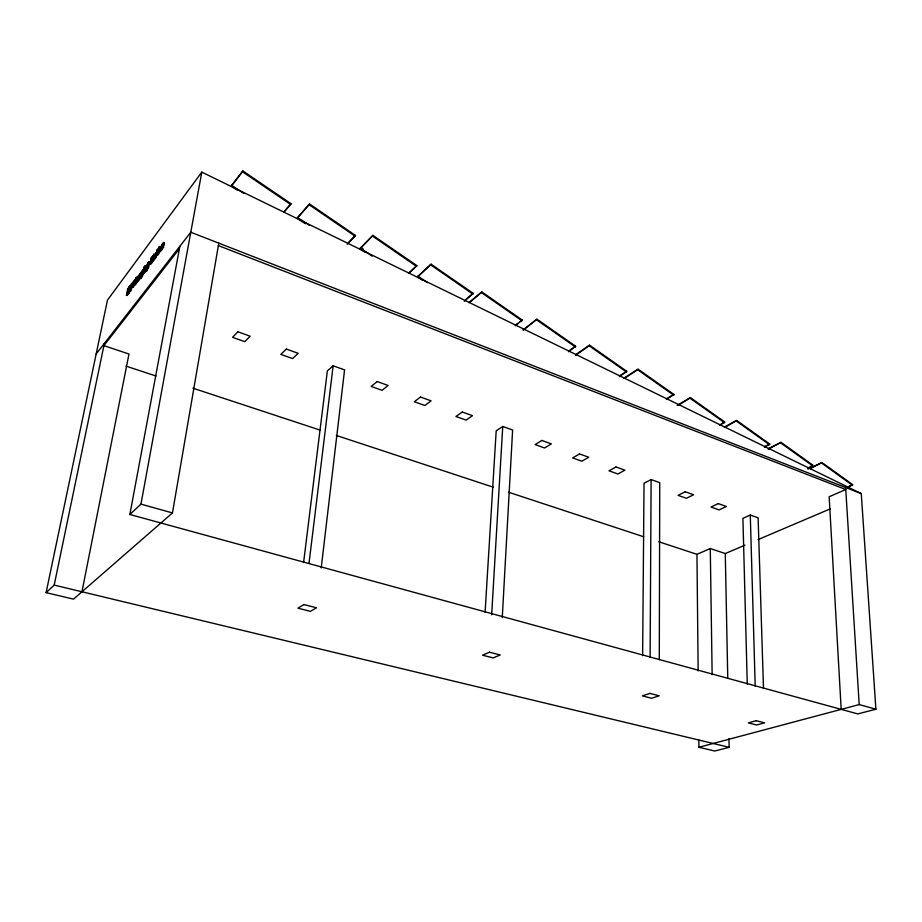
<?xml version="1.0" encoding="UTF-8"?>
<svg xmlns="http://www.w3.org/2000/svg" width="922" height="922" viewBox="0 0 922 922"><rect width="100%" height="100%" fill="white"/><g stroke="black" fill="none" stroke-linecap="round" stroke-linejoin="round"><path stroke-width="1.38" d="M659.288 659.783L659.749 482.644L651.116 479.567L644.029 483.255L642.634 655.657M650.114 657.524L651.116 479.567M502.26 617.705L512.62 430.009L502.744 426.471L496.197 430.793L485.099 612.3M491.657 614.813L502.744 426.471M133.241 285.14L133.033 286.846A3.25 0.668 -71.2 0 0 133.356 287.261L135.119 283.573C129.725 288.494 135.096 279.7 135.937 279.516C131.235 279.769 133.125 289.796 129.933 291.848L129.161 291.571L129.576 286.362L131.005 285.762L130.694 289.335L132.111 284.287L131.339 284.011L129.921 289.059L130.233 285.486M154.642 257.906L154.746 257.388C153.628 259.543 154.977 259.981 155.541 257.676C154.481 256.823 153.133 260.984 153.732 257.687C155.138 253.654 157.132 249.378 155.288 257.054L154.642 257.906L155.438 258.206L156.083 257.353L155.288 257.054M161.189 246.577C158.227 258.886 157.431 245.701 161.846 246.232M152.983 260.592L153.052 261.26L154.239 258.944L152.902 259.336L153.501 256.143C149.122 256.812 151.634 261.249 150.401 262.666A4.437 0.945 -70.9 0 1 149.86 262.782L149.491 264.418C152.142 264.902 152.545 260.477 153.444 258.644M321.225 567.906L344.563 369.883L333.153 365.792L327.368 370.886L303.603 562.432M309.043 563.1L333.153 365.792M139.141 277.073C137.078 276.473 136.571 281.659 136.306 283.434L135.522 283.158L136.122 279.689L134.312 284.771L136.26 277.268L137.032 277.545L135.695 284.241L134.047 284.794L132.584 286.973A3.25 0.668 -71.2 0 1 132.261 286.569L132.826 283.377L131.339 284.011M148.2 265.133C148.799 261.226 145.595 268.901 146.414 270.111L144.984 270.653L145.572 267.15L144.028 273.246L142.622 273.788L143.59 268.901L144.996 268.36M151.842 259.555L152.683 257.826M847.468 487.669L852.758 484.707L821.998 462.544L807.926 469.091M156.74 253.976L156.486 253.112M161.949 247.327L160.739 251.187L159.518 252.121M179.871 246.289L129.864 514.499L857.806 713.916L875.9 709.225L861.263 493.593L201.803 172.126L107.459 300.157L46.1 592.639L73.518 599.139L172.46 512.932L218.791 243.154M137.505 280.83L137.585 281.763L138.565 280.081L137.781 279.792L136.733 281.475L136.894 280.461M143.89 269.823L143.106 269.535C139.395 272.831 139.856 284.172 142.414 272.785M810.357 468.595L821.998 462.544M163.54 245.667L163.678 244.607L163.079 245.494L162.272 245.183L162.837 244.272L162.26 247.845L163.067 248.145L164.404 242.751L163.667 243.662M807.614 468.249L812.858 465.161L781.003 442.33L768.383 448.599M136.779 279.182L136.767 277.948L135.776 279.654L136.56 279.942L137.539 278.237L137.551 279.47M140.593 276.162L141.469 274.733M129.864 514.499L140.962 504.138L201.803 172.126M160.924 249.608L161.892 244.618L163.597 242.451L161.73 249.908L160.924 249.608L162.272 245.183M161.73 249.908L162.687 244.918L161.892 244.618M155.092 255.578L154.274 257.595L155.253 254.864L154.458 254.564M157.109 253.112L156.314 252.812L157.051 249.989L159.794 248.767C161.546 244.238 158.78 254.587 159.713 248.79L158.33 249.332L157.362 254.299L158.826 253.734L157.362 254.299M155.691 256.915L155.887 255.878L155.08 257.895L155.691 256.915L154.896 256.616M157.362 252.778L156.567 252.478C155.15 260.35 156.775 252.605 158.123 253.827L156.809 255.797M157.858 250.772L158.653 251.072L158.861 250L158.065 249.689L156.798 254.253L157.259 253.596M157.708 249.113L157.431 250.53L158.065 249.689M158.446 248.652L159.379 246.531L160.174 246.831L159.944 248.041L159.252 248.963L158.446 248.652L159.379 246.531M158.019 253.435L158.987 248.467M158.169 254.61L159.126 249.643M148.915 261.836L147.566 268.014L145.837 270.757L146.621 271.045L148.707 267.138L149.698 262.136L148.915 261.836C147.209 263.496 144.143 270.78 148.212 267.311L146.621 271.045M148.188 267.403L147.578 268.521M152.706 255.855L152.188 260.926L152.683 260.557M154.631 254.553L153.847 254.253L153.571 255.659L154.988 255.129L154.781 256.201L153.352 256.731L154.147 257.031L153.732 259.67L154.239 258.944M153.259 258.218L153.467 257.146L152.188 257.664M153.974 255.913L154.193 254.829M768.245 449.302L781.003 442.33M140.156 278.363L138.749 278.893L139.372 278.075L140.847 278.651L142.126 276.058M141.458 273.039C140.812 277.534 143.106 268.371 141.331 273.385M143.106 269.535L142.103 274.514M145.157 267.645L143.705 268.233L144.604 266.17L145.388 266.458L144.731 267.334M144.212 268.072L142.726 275.401L140.847 278.651M143.705 268.233L144.604 266.17M143.728 272.324L144.696 267.438L146.31 265.386L145.146 271.783L143.728 272.324L145.146 271.783M145.33 266.596L146.114 266.884M144.512 272.612L145.238 268.947M81.966 591.774L128.976 354.036L103.898 345.635L179.421 248.721M145.837 270.757L147.416 267.023M147.059 266.907L148.05 263.819M135.085 285.048L135.626 282.374M138.104 278.432L137.332 278.144C141.008 269.04 136.767 284.091 138.715 279.32L137.931 279.043L138.139 278.029L138.922 278.317M136.306 283.434L137.343 280.519M141.838 272.555C139.81 272.601 139.856 278.144 139.072 279.781L138.461 280.588L137.781 279.792M138.749 278.893L139.718 274.03L141.124 273.5M140.985 274.191L140.34 273.212M130.198 286.823L129.437 286.546L127.72 288.817L126.441 295.167L127.201 295.432L128.919 293.184L129.161 291.963L127.639 291.513L127.317 293.115L128.077 293.392L129.161 291.963M127.317 293.115L129.403 290.476L129.645 289.266L128.873 288.989L127.881 290.303L129.437 286.546M134.047 284.794L134.347 283.296M134.854 280.749L135.165 279.228M135.776 279.654L136.26 277.268M764.545 447.274L769.732 444.047L736.678 420.467L724.266 427.093M127.201 295.432L127.72 292.896M128.077 293.392L128.389 291.686M127.639 291.513L128.873 288.989M46.1 592.639L54.191 585.101L104.359 343.422M725.349 427.151L736.678 420.467M719.667 425.422L724.796 422.034L690.463 397.682L677.071 405.392M678.108 405.403L690.463 397.682M666.433 399.445L673.89 394.455L638.116 369.203L623.871 378.17M159.794 250.173L159.944 249.585M133.413 284.391L134.07 282.259M148.845 263.243L149.698 262.136M624.851 378.147L638.116 369.203M619.446 376.556L626.764 371.324L589.607 345.22L575.708 354.705M129.161 291.571L131.996 283.146M161.004 249.574L160.255 251.003L160.877 248.087M575.478 355.431L589.607 345.22M568.505 351.743L575.651 346.234L536.961 319.196L523.223 329.972L536.961 319.196M515.237 325.8L522.198 319.992L481.86 291.963L468.849 302.623M151.369 259.555L151.738 258.575M469.644 302.474L481.86 291.963M464.227 301.287L473.217 293.357L431.093 264.199L418.15 276.277L431.093 264.199M137.678 280.311L138.646 278.709M142.08 272.612L142.437 271.783M135.119 283.573L134.186 285.44M140.202 273.915L140.985 272.336M409.23 273.05L416.859 265.628L372.937 235.387L360.525 248.156L372.937 235.387M137.931 279.043L137.355 279.965L138.139 278.029M347.191 244.295L355.5 235.444L309.55 203.981L297.76 217.534L309.55 203.981M142.414 274.399L141.827 273.707M141.32 275.355C142.818 273.73 139.268 277.822 141.089 277.43M284.08 212.025L291.029 203.716L242.912 170.973L231.272 186.06L237.219 190.059M155.046 256.604L155.518 255.774M155.426 255.325L154.216 255.751M231.825 185.357L242.912 170.973M146.218 267.587L145.042 268.025M148.027 267.034L148.407 266.331L147.612 266.043M135.038 281.198L133.771 285.44M155.588 254.288L156.291 253.32M153.847 254.253L152.672 256.846M136.421 278.352L137.032 277.545M159.483 247.753L160.174 246.831M131.005 285.762L129.576 286.362M149.491 264.418C153.79 261.352 149.837 258.978 152.418 257.342M137.332 278.144L138.323 276.692M126.441 295.167L128.146 292.908L128.919 293.184M135.522 283.158L136.917 282.628M142.622 273.788L144.028 273.246M144.984 270.653L146.414 270.111M150.586 263.162L150.655 263.081A4.437 0.945 -70.9 0 0 151.196 262.966L152.038 261.087L151.047 261.433M162.26 247.845L162.929 246.958L163.736 247.257M158.123 253.827L157.604 254.553L158.019 251.913L157.224 251.614M96.176 353.944L190.785 232.24L861.263 493.593M284.472 211.265L291.029 203.716M348.539 242.521L355.5 235.444M408.504 273.246L416.859 265.628M465.598 299.638L473.217 293.357M515.502 325.051L517.738 323.368M519.962 321.674L522.198 319.992M569.888 350.21L575.651 346.234M619.653 375.83L626.764 371.324M666.618 398.73L673.89 394.455M721.073 424.028L723.551 422.702M153.501 256.143L152.902 256.639L153.709 256.823M764.695 446.559L769.732 444.047M763.497 688.434L758.115 517.841L750.278 515.041L742.913 518.348L747.269 684.262M847.583 486.966L851.467 485.272M658.711 541.721L696.951 554.329L710.274 548.532L725.28 553.546L744.964 545.167M758.103 539.577L830.296 508.84M698.853 740.066L698.922 747.269L859.2 704.569L875.9 709.225M728.968 738.706L729.141 747.316L714.815 751.027L698.922 747.269M54.191 585.101L729.141 747.316M140.962 504.138L172.46 512.932M125.968 366.103L156.025 376.015M192.905 388.174L319.946 430.055M336.334 435.449L493.42 487.242M508.448 492.187L643.683 536.765M127.72 288.817L128.492 289.093M128.112 289.185L128.873 289.462M128.631 290.2L129.403 290.476M129.829 290.684L130.601 290.96M134.912 283.964L135.695 284.241M135.603 280.53L136.929 279.988M134.289 283.365L135.061 283.653M138.3 279.493L139.072 279.781M140.766 273.696L141.55 273.984L140.801 275.102L140.017 274.814M139.718 274.03L140.501 274.318M146.079 269.524L146.863 269.812M143.59 268.901L144.374 269.189M142.507 270.342L143.29 270.63M144.374 267.357L145.48 267.726M149.802 262.862L150.655 263.081M148.292 262.655L149.087 262.954M148.235 262.908L149.018 263.196M152.361 257.422L153.04 257.653M153.236 259.739L154.032 260.027M157.109 254.61L157.904 254.921M157.051 249.989L157.846 250.288M156.775 251.406L157.57 251.706M156.521 251.729L157.328 252.04M159.149 247.73L159.944 248.041M161.592 248.721L162.399 249.032M218.364 245.598L845.762 489.524L829.155 496.751L841.187 709.364M231.699 185.299L243.719 193.366M305.332 223.723L297.172 218.191L297.552 217.442L309.423 225.429M360.871 247.407L363.21 249.009M372.281 256.166L360.237 248.03L359.903 248.779L364.593 251.983M242.486 171.734L290.637 204.488M309.17 204.742L355.143 236.205M427.428 282.639L417.816 276.127L417.493 276.865L422.126 280.046M372.592 236.136L416.548 266.389M430.781 264.948L472.928 294.106M481.584 292.7L521.933 320.729M536.708 319.934L575.42 346.972M589.377 345.946L626.545 372.05M637.92 369.929L673.694 395.181M690.29 398.396L724.634 422.749M736.517 421.181L769.593 444.761M780.865 443.033L812.731 465.875M821.871 463.247L852.654 485.41M845.635 487.508L859.2 704.569M750.278 515.041L755.21 686.175M725.28 553.546L727.769 678.419M710.274 548.532L712.141 674.673M696.951 554.329L698.15 670.962M237.853 331.793L232.575 337.337L244.826 341.682L250.162 336.196L237.853 331.793M286.362 349.081L280.818 354.394L292.608 358.577L298.209 353.322L286.362 349.081M377.156 381.535L371.151 386.422L382.1 390.306L388.15 385.477L377.156 381.535M420.513 397.048L414.312 401.738L424.869 405.484L431.116 400.851L420.513 397.048M462.291 412.007L455.906 416.502L466.106 420.121L472.525 415.661L462.291 412.007M541.813 440.451L535.117 444.6L544.614 447.977L551.356 443.874L541.813 440.451M303.972 604.567L297.933 608.174L310.403 611.355L316.523 607.794L303.972 604.567M579.512 453.935L572.666 457.934L581.851 461.196L588.732 457.243L579.512 453.935M615.965 466.981L608.993 470.819L617.89 473.977L624.886 470.174L615.965 466.981M685.265 491.783L678.085 495.333L686.406 498.295L693.621 494.768L685.265 491.783M718.296 503.596L711.012 507.031L719.091 509.889L726.386 506.489L718.296 503.596M489.467 652.2L482.483 655.185L493.178 657.905L500.197 654.954L489.467 652.2M649.918 693.402L642.311 695.891L651.566 698.242L659.195 695.787L649.918 693.402M756.201 720.693L748.284 722.883L756.639 725.003L764.58 722.848L756.201 720.693"/></g></svg>
